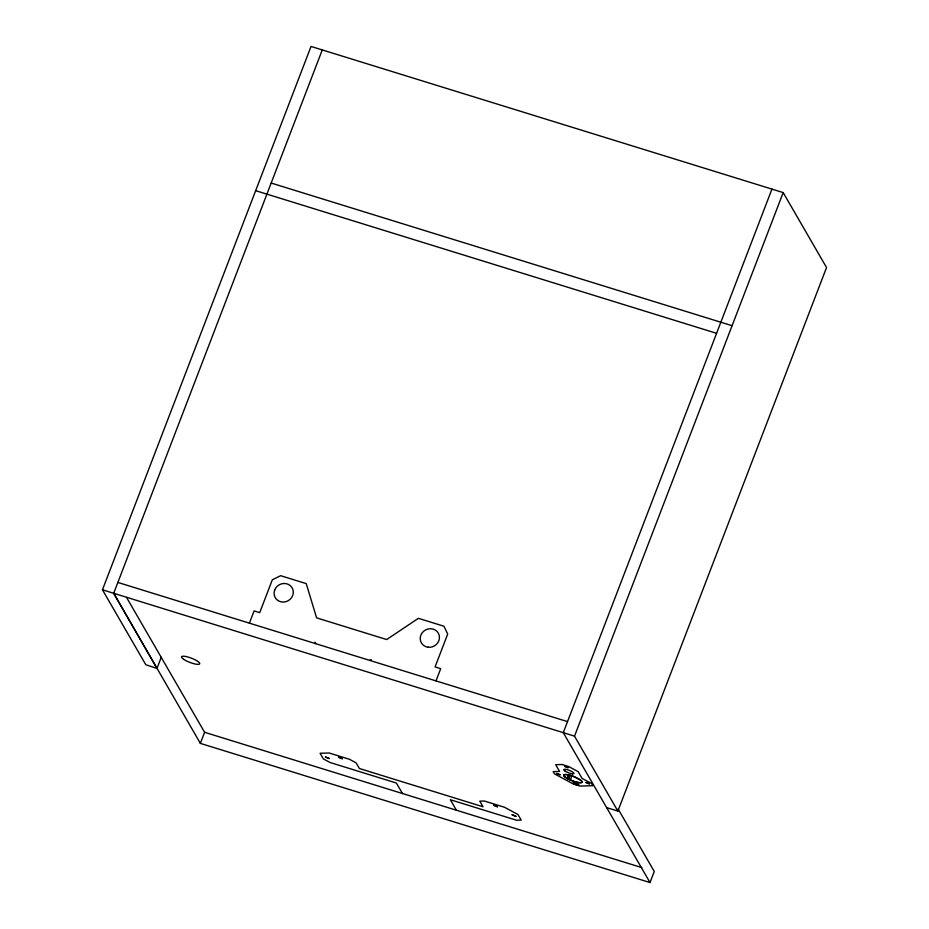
<?xml version="1.0" encoding="UTF-8"?>
<svg xmlns="http://www.w3.org/2000/svg" width="929" height="929" viewBox="0 0 929 929"><rect width="100%" height="100%" fill="white"/><g stroke="black" fill="none" stroke-linecap="round" stroke-linejoin="round"><path stroke-width="1.39" d="M567.108 778.386L565.924 777.678A9.778 2.264 21 0 1 564.646 774.554A9.778 2.264 21 0 1 573.495 776.412L581.078 780.499A9.778 2.264 21 0 1 572.183 780.755L567.108 778.386L568.583 774.542M568.629 779.187L570.104 775.355M570.301 779.977L572.264 774.856M161.24 657.337L156.978 668.439L145.818 664.746L102.457 589.799L311.029 46.45L783.182 192.582L826.543 267.529L617.878 811.087L606.637 807.615M156.978 668.439L113.698 593.283L322.27 49.934M618.122 809.008L654.26 871.46L650.01 882.55L200.35 743.374L204.601 732.284L126.541 597.417M249.402 623.115L254.093 610.91L259.714 612.652L272.325 579.789L280.651 575.701L306.233 583.609L316.603 617.855L386.696 639.547L418.364 618.319L443.946 626.227L447.697 634.054L435.074 666.929L440.694 668.659L436.015 680.864M771.941 189.11L563.276 732.667L650.01 882.55M617.878 811.087L574.517 736.151L783.182 192.582M567.41 778.56L568.885 774.728M369.684 660.333L371.24 659.578M271.175 183.048L732.075 325.707M255.672 190.666L716.573 333.314M117.867 582.437L567.526 721.612M102.457 589.799L574.517 736.151M204.601 732.284L641.811 867.605M456.418 810.216L450.344 799.73L516.663 820.261L521.204 820.121L517.952 814.501L504.54 807.278L484.311 801.007L479.77 801.146L483.022 806.767L359.372 768.492L356.109 762.872L349.409 759.26L329.18 753.001L320.099 753.268L323.35 758.888L330.062 762.5L396.381 783.031L402.454 793.517M113.698 593.283L200.35 743.374M315.036 642.183L315.732 643.646M274.694 589.985L274.125 592.377A9.778 9.139 -30 0 0 281.487 601.934A9.778 9.139 -30 0 0 292.681 595.559L293.262 593.166A9.778 9.139 -30 0 0 285.9 583.609A9.778 9.139 -30 0 0 274.694 589.985M325.51 756.984L329.284 758.552L325.51 756.984M338.539 757.17L342.313 758.738L338.539 757.17M493.671 805.188L497.445 806.755L493.671 805.188M512.111 814.745L515.897 816.312L512.111 814.745M564.669 766.297L567.967 767.702L564.669 766.297M556.773 773.381L560.071 774.798L556.773 773.381M586.002 782.427L589.3 783.844L586.002 782.427M562.08 764.497L555.67 764.683L559.572 771.43L553.15 771.616L554.427 773.811L573.39 784.03L579.975 786.073L592.807 785.69L591.541 783.495L582.053 778.386L578.152 771.639L568.664 766.53L562.08 764.497M183.71 659.369A9.778 2.264 21 0 0 199.282 664.189A9.778 2.264 21 0 0 188.889 657.291A9.778 2.264 21 0 0 183.71 659.369M428.188 647.234A9.778 9.139 -30 0 0 438.86 634.286A9.778 9.139 -30 0 0 422.451 632.463A9.778 9.139 -30 0 0 428.188 647.234M567.317 778.514A9.778 2.264 21 0 0 582.042 782.264A9.778 2.264 21 0 0 569.57 775.181A9.778 2.264 21 0 0 567.317 778.514M565.227 771.186A5.493 1.277 21 0 0 573.843 773.683A5.493 1.277 21 0 0 567.514 769.735A5.493 1.277 21 0 0 565.227 771.186M573.855 783.611A3.054 0.708 21 0 0 578.721 785.121A3.054 0.708 21 0 0 575.469 782.961A3.054 0.708 21 0 0 573.855 783.611"/></g></svg>
